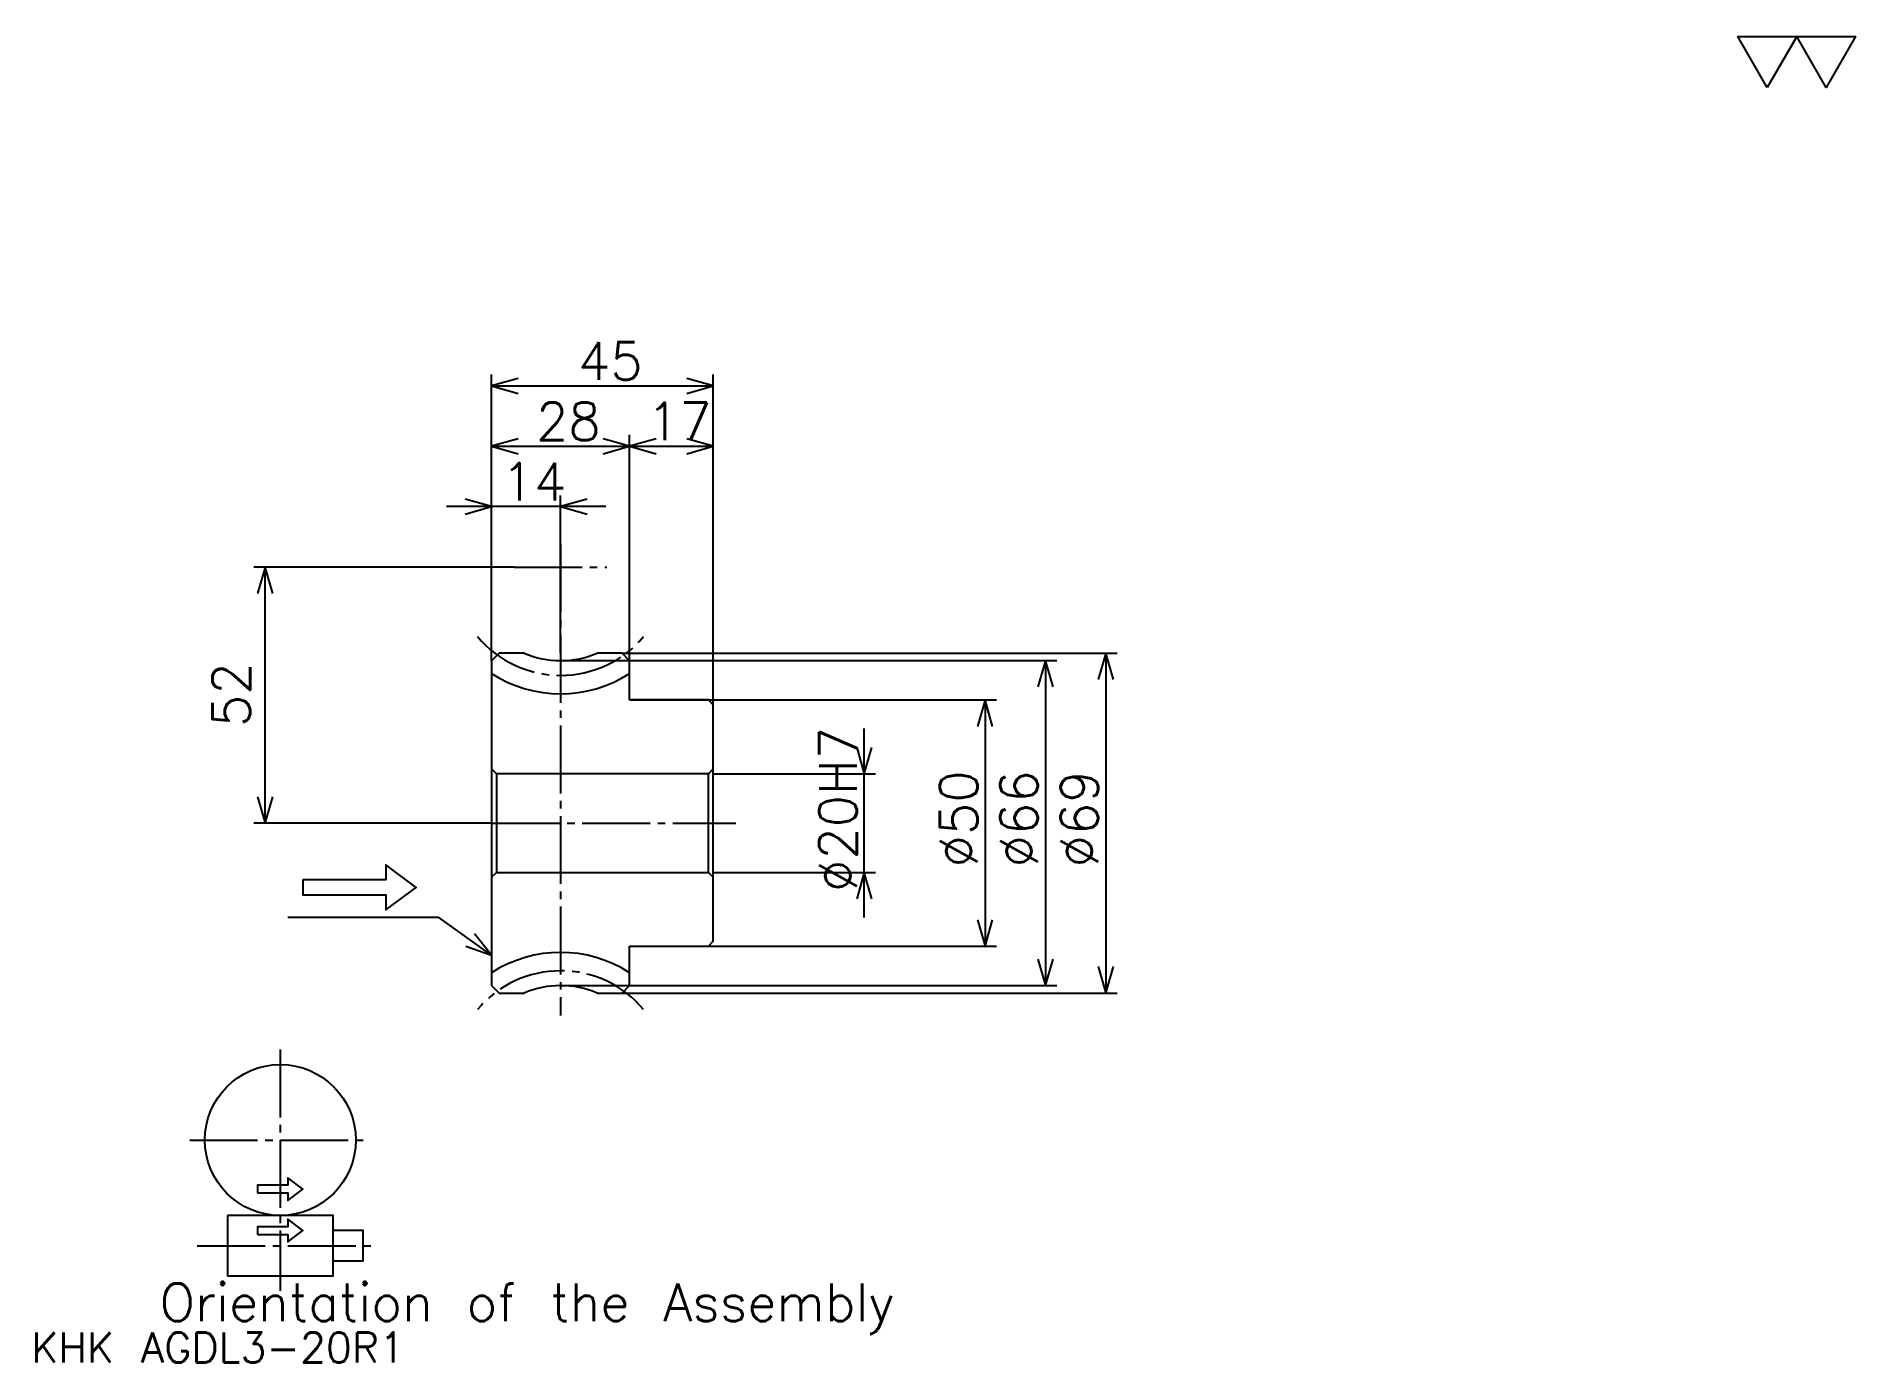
# Model space of a CAD drawing. Extents: x 16 to 386, y 17 to 286.
import ezdxf

# ---------------------------------------------------------------- set-up
doc = ezdxf.new("R2010")
doc.units = 0
doc.linetypes.add('DASHDOT', pattern=[18.387097, 13.790323, -1.532258, 1.532258, -1.532258])
doc.layers.get('0').update_dxf_attribs({"linetype": 'CONTINUOUS'})
doc.layers.add('DASHDOT', color=6, linetype='DASHDOT')
doc.styles.add('KANJI', font='TXT', dxfattribs={"bigfont": 'BIGFONT'})

msp = doc.modelspace()

# ---------------------------------------------------------------- linework, layer by layer
at = {"color": 5}
for p, q in [((108.790314, 160.911285), (108.790314, 217.483856)), ((108.790314, 215.185486), (153.790314, 215.185486)), ((153.790314, 160.911285), (153.790314, 217.483856)), ((136.790314, 160.911285), (136.790314, 205.2258)), ((108.790314, 202.927414), (136.790314, 202.927414)), ((136.790314, 202.927414), (153.790314, 202.927414)), ((122.790314, 160.911285), (122.790314, 192.967743)), ((131.983856, 190.669342), (99.596764, 190.669342)), ((113.387085, 178.411285), (60.524181, 178.411285)), ((62.822571, 126.411285), (62.822571, 178.411285)), ((108.790314, 159.379028), (108.790314, 160.911285)), ((122.790314, 159.411285), (153.790314, 159.411285)), ((135.258057, 160.911285), (153.790314, 160.911285)), ((136.790314, 159.379028), (136.790314, 160.911285)), ((153.790314, 160.911285), (235.766113, 160.911285)), ((153.790314, 150.411285), (153.790314, 160.911285)), ((153.790314, 159.411285), (223.508057, 159.411285)), ((221.209671, 159.411285), (221.209671, 93.411285)), ((233.467743, 160.911285), (233.467743, 91.911285)), ((136.790314, 151.411285), (153.790314, 151.411285)), ((153.790314, 151.411285), (211.249985, 151.411285)), ((208.951599, 151.411285), (208.951599, 101.411285)), ((184.435471, 107.217735), (184.435471, 145.604828)), ((153.790314, 136.411285), (186.733856, 136.411285)), ((108.790314, 126.411285), (60.524185, 126.411285)), ((153.790314, 116.411285), (186.733856, 116.411285)), ((136.790314, 101.411285), (153.790314, 101.411285)), ((153.790314, 101.411285), (211.249985, 101.411285)), ((122.790314, 93.411285), (153.790314, 93.411285)), ((153.790314, 93.411285), (223.508057, 93.411285)), ((135.258057, 91.911285), (153.790314, 91.911285)), ((153.790314, 91.911285), (235.766113, 91.911285))]:
    msp.add_line(p, q, dxfattribs=at)
at = {"color": 4}
for p, q in [((153.790314, 137.411285), (152.790314, 136.411285)), ((108.790314, 115.411285), (109.790314, 116.411285)), ((153.790314, 115.411285), (152.790314, 116.411285))]:
    msp.add_line(p, q, dxfattribs=at)
at = {"color": 7}
msp.add_lwpolyline([(367.741943, 275.806458), (361.766144, 286.16452), (385.669373, 286.16452), (379.693542, 275.806458), (373.717743, 286.16452), (367.741943, 275.806458)], dxfattribs=at)
at = {"color": 5}
for points in [[(114.153214, 216.717743), (108.790314, 215.185486), (114.153214, 213.653229)], [(148.427414, 213.653229), (153.790314, 215.185486), (148.427414, 216.717743)], [(114.153214, 204.459671), (108.790314, 202.927414), (114.153214, 201.395157)], [(131.427414, 201.395157), (136.790314, 202.927414), (131.427414, 204.459671)], [(142.153214, 204.459671), (136.790314, 202.927414), (142.153214, 201.395157)], [(148.427414, 201.395157), (153.790314, 202.927414), (148.427414, 204.459671)], [(103.427414, 189.137085), (108.790314, 190.669342), (103.427414, 192.201599)], [(128.153214, 192.201599), (122.790314, 190.669342), (128.153214, 189.137085)], [(64.354828, 173.048386), (62.822571, 178.411285), (61.290314, 173.048386)], [(222.741928, 154.048386), (221.209671, 159.411285), (219.677414, 154.048386)], [(235, 155.548386), (233.467743, 160.911285), (231.935486, 155.548386)], [(210.483856, 146.048386), (208.951599, 151.411285), (207.419342, 146.048386)], [(182.903214, 141.774185), (184.435471, 136.411285), (185.967728, 141.774185)], [(61.290314, 131.774185), (62.822571, 126.411285), (64.354828, 131.774185)], [(70.483864, 114.895157), (70.483864, 111.830643), (87.338699, 111.830643), (87.338699, 108.766129), (93.467735, 113.3629), (87.338699, 117.959671), (87.338699, 114.895157), (70.483864, 114.895157)], [(185.967728, 111.048386), (184.435471, 116.411285), (182.903214, 111.048386)], [(108.790314, 99.572578), (98.064507, 107.233864), (67.419342, 107.233864)], [(103.535736, 101.442848), (108.790314, 99.572578), (105.316948, 103.936554)], [(207.419342, 106.774185), (208.951599, 101.411285), (210.483856, 106.774185)], [(219.677414, 98.774185), (221.209671, 93.411285), (222.741928, 98.774185)], [(231.935486, 97.274185), (233.467743, 91.911285), (235, 97.274185)], [(61.290314, 51.330643), (67.419342, 51.330643), (67.419342, 49.798386), (70.483864, 52.096771), (67.419342, 54.395157), (67.419342, 52.8629), (61.290314, 52.8629), (61.290314, 51.330643)], [(55.161282, 46.733864), (55.161282, 34.4758), (76.6129, 34.4758), (76.6129, 46.733864), (55.161282, 46.733864)], [(61.290314, 42.903221), (67.419342, 42.903221), (67.419342, 41.370964), (70.483864, 43.66935), (67.419342, 45.967735), (67.419342, 44.435478), (61.290314, 44.435478), (61.290314, 42.903221)], [(76.6129, 37.540321), (82.741928, 37.540321), (82.741928, 43.66935), (76.6129, 43.66935)]]:
    msp.add_lwpolyline(points, dxfattribs=at)
at = {"color": 4}
for points in [[(115.390991, 160.911285), (110.322571, 160.911285), (108.790314, 159.379028), (108.790314, 115.411285)], [(136.790314, 151.411285), (136.790314, 159.379028), (135.258057, 160.911285), (130.189636, 160.911285)], [(136.790314, 101.411285), (152.790314, 101.411285), (153.790314, 102.411285), (153.790314, 150.411285), (152.790314, 151.411285), (136.790314, 151.411285)], [(108.790314, 137.411285), (109.790314, 136.411285), (109.790314, 116.411285), (152.790314, 116.411285), (152.790314, 136.411285), (109.790314, 136.411285)], [(108.790314, 115.411285), (108.790314, 93.443542), (110.322571, 91.911285), (115.390991, 91.911285)], [(130.189636, 91.911285), (135.258057, 91.911285), (136.790314, 93.443542), (136.790314, 101.411285)]]:
    msp.add_lwpolyline(points, dxfattribs=at)
at = {"color": 5}
msp.add_circle((65.887085, 62.05645), 15.322581, dxfattribs=at)
at = {"color": 4}
for centre, radius, start, end in [((122.790314, 178.411285), 19, 247.08045793, 292.91954207), ((122.790314, 178.411285), 25.75, 237.06485901, 302.93514099), ((122.790314, 74.411285), 25.75, 57.06485901, 122.93514099), ((122.790314, 74.411285), 19, 67.08045793, 112.91954207)]:
    msp.add_arc(centre, radius, start, end, dxfattribs=at)
at = {"layer": 'DASHDOT', "color": 7}
for p, q in [((122.790314, 183.008057), (122.790314, 87.314514)), ((113.387085, 178.411285), (132.193542, 178.411285)), ((108.790314, 126.411285), (158.387085, 126.411285)), ((65.887085, 80.443542), (65.887085, 31.411285)), ((47.499992, 62.05645), (84.274185, 62.05645)), ((49.032249, 40.604836), (85.806442, 40.604836))]:
    msp.add_line(p, q, dxfattribs=at)
for centre, start, end in [((122.790314, 178.411285), 219.99999848, 320.00000152), ((122.790314, 74.411285), 39.99999848, 140.00000152)]:
    msp.add_arc(centre, 22, start, end, dxfattribs=at)

# ---------------------------------------------------------------- texts
at = {"color": 7, "style": 'KANJI'}
for s, height, p in [('45', 7.66129, (126.310471, 216.411285)), ('28', 7.66129, (117.810478, 204.153229)), ('17', 7.66129, (140.310471, 204.153229)), ('14', 7.66129, (110.810478, 191.895157)), ('Orientation of the Assembly', 7.66129, (41.370956, 25.282249)), ('KHK AGDL3-20R1', 6.129032, (15.32258, 16.854839))]:
    msp.add_text(s, height=height, dxfattribs=at).set_placement(p)
for s, p in [('52', (59.758057, 145.899185)), ('%%c20H7', (182.903214, 112.429428)), ('%%c50', (207.419342, 117.409271)), ('%%c66', (219.677414, 117.409271)), ('%%c69', (231.935486, 117.409271))]:
    msp.add_text(s, height=7.66129, rotation=90, dxfattribs=at).set_placement(p)

doc.saveas('drawing.dxf')
